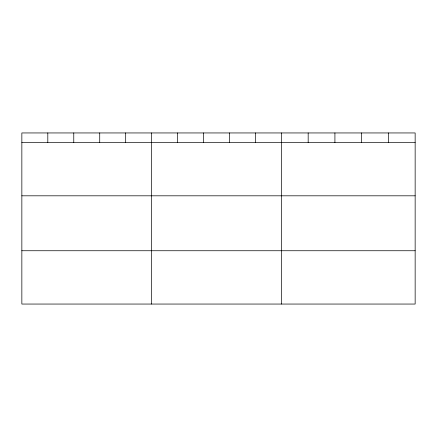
<?xml version="1.0" encoding="UTF-8"?>
<svg xmlns="http://www.w3.org/2000/svg" width="437" height="437" viewBox="0 0 437 437"><rect width="100%" height="100%" fill="white"/><g stroke="black" fill="none" stroke-linecap="round" stroke-linejoin="round"><path stroke-width="0.66" d="M415.15 142.495L415.15 304.054L21.85 304.054L21.85 132.946L415.15 132.946L415.15 142.495L21.85 142.495M21.85 195.809L415.15 195.809M21.85 250.74L415.15 250.74M388.406 132.946L388.406 142.495M361.661 132.946L361.661 142.495M334.917 132.946L334.917 142.495M308.172 132.946L308.172 142.495M281.428 132.946L281.428 304.054M255.47 132.946L255.47 142.495M229.512 132.946L229.512 142.495M203.555 132.946L203.555 142.495M177.597 132.946L177.597 142.495M151.639 132.946L151.639 304.054M125.681 132.946L125.681 142.495M99.723 132.946L99.723 142.495M73.766 132.946L73.766 142.495M47.808 132.946L47.808 142.495"/></g></svg>
